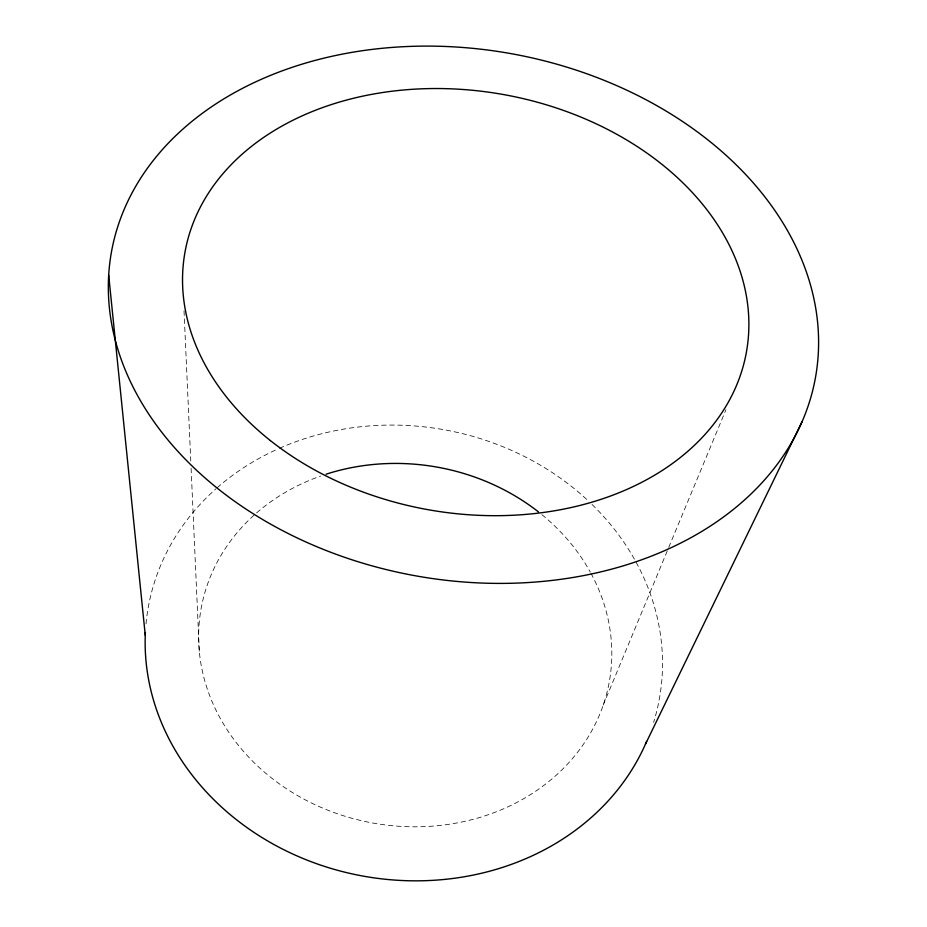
<?xml version="1.0" encoding="UTF-8"?>
<svg xmlns="http://www.w3.org/2000/svg" width="927" height="927" viewBox="0 0 927 927"><rect width="100%" height="100%" fill="white"/><g stroke="black" fill="none" stroke-linecap="round" stroke-linejoin="round"><path stroke-width="0.7" stroke-dasharray="4.63 3.48" d="M603.234 705.041L668.193 548.714M668.749 547.382L725.934 409.757M184.021 310.846L190.777 461.043M191.101 468.262L199.34 651.669M146.002 623.917A259.618 226.825 10 0 1 216.049 488.738M217.127 487.776A259.618 226.825 10 0 1 278.065 448.911M279.363 448.332A259.618 226.825 10 0 1 587.857 500.464M592.029 504.439A259.618 226.825 10 0 1 653.605 722.4M590.939 573.268A207.347 180.835 10 0 1 493.755 812.747A207.347 180.835 10 0 1 217.636 713.442A207.347 180.835 10 0 1 320.615 476.049M541.889 514.636A207.347 180.835 10 0 1 590.244 572.005"/><path stroke-width="1.39" d="M645.493 744.057L802.052 421.727A357.567 265.412 10 0 0 386.953 47.845A357.567 265.412 10 0 0 201.391 474.694A357.567 265.412 10 0 0 802.052 421.727M108.691 275.18L145.272 635.319M646.64 741.403A259.618 226.825 10 0 1 352.944 874.068A259.618 226.825 10 0 1 145.388 632.469M326.072 474.207A207.347 180.835 10 0 1 538.483 511.924M270.383 440.58A285.122 210.962 10 0 0 740.928 373.685A285.122 210.962 10 0 0 385.794 92.051A285.122 210.962 10 0 0 270.383 440.58"/></g></svg>
